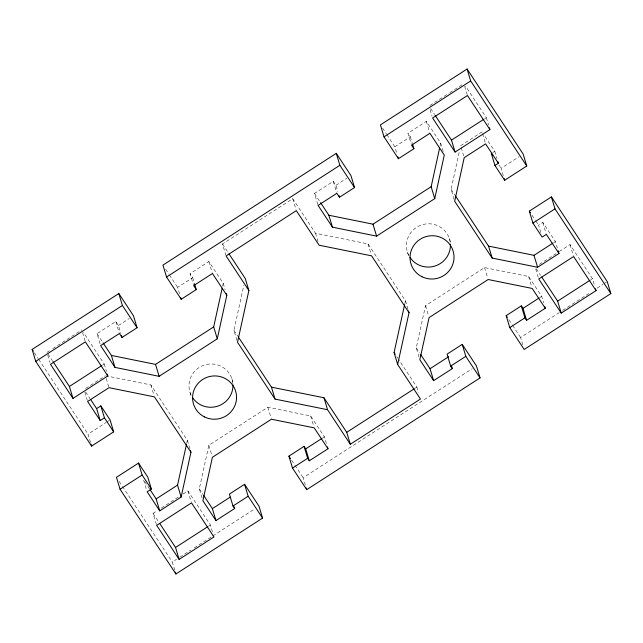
<?xml version="1.0" encoding="UTF-8"?>
<svg xmlns="http://www.w3.org/2000/svg" width="643" height="643" viewBox="0 0 643 643"><rect width="100%" height="100%" fill="white"/><g stroke="black" fill="none" stroke-linecap="round" stroke-linejoin="round"><path stroke-width="0.48" stroke-dasharray="3.21 2.41" d="M186.719 443.228L187.362 440.302L150.856 384.932L106.392 375.922M222.591 286.248L223.225 283.346L208.862 261.564L190.071 273.677L193.374 284.704M202.063 497.979L199.306 488.793L208.822 445.342L267.858 407.276L310.617 415.908L324.402 436.814L326.612 444.168M236.978 340.444L233.939 330.333L243.785 285.396M404.809 303.705L405.46 300.771L368.013 243.898L315.528 233.272L292.742 198.703L222.494 243.994L225.806 255.022M440.061 146.049L440.696 143.14L426.333 121.358L407.967 133.197L411.279 144.225M419.011 356.994L416.254 347.807L425.521 305.634L484.557 267.576L528.61 276.498L541.679 296.327L543.608 302.757M454.135 199.41L451.097 189.307L459.351 151.523M46.931 352.388L49.423 350.781M52.742 348.643L81.782 329.915M429.854 105.516L448.943 93.219M449.77 92.68L463.048 84.12M100.059 343.764L97.029 333.661L115.82 321.54L118.433 325.503L120.916 333.773M317.811 204.482L314.499 193.455L333.291 181.342L335.903 185.305L337.832 191.735M396.506 152.27L394.85 146.757L410.33 136.782L407.967 133.197M118.433 325.503L129.307 318.494M179.558 293.771L177.629 287.341L192.683 277.639L190.071 273.677M335.903 185.305L346.778 178.296M102.583 365.063L104.246 363.994L83.421 332.415M484.677 118.73L486.341 117.661L465.516 86.082M460.621 145.712L482.009 131.919L483.608 134.347M85.68 388.452L105.42 375.729M492.723 152.632L494.788 151.298L484.139 135.151M90.494 442.416L88.011 434.146L105.999 422.547M106.81 422.025L109.262 420.442M503.292 175.652L501.09 168.297L519.078 156.699M540.779 232.501L538.569 225.154L542.788 222.438L555.375 241.535L557.312 247.973M553.736 242.596L555.375 241.535M156.386 524.423L153.074 513.395L157.23 510.719M161.377 508.042L179.63 496.275M182.95 494.137L187.925 490.93L210.39 525.001L212.592 532.348M539.324 264.386L555.914 253.688M559.233 251.55L570.019 244.597L592.484 278.668L594.413 285.098M540.056 297.371L541.679 296.327M322.778 437.867L324.402 436.814M415.193 388.179L416.857 387.102L398.419 359.124M208.734 526.07L210.39 525.001M590.829 279.737L592.484 278.668M174.808 570.309L172.324 562.038L176.528 559.33M179.895 557.159L190.834 550.103M194.202 547.932L211.869 536.543M212.712 536.005L254.781 508.878M305.337 485.063L303.134 477.709L472.251 368.68M522.807 344.857L520.605 337.511L559.306 312.554M562.673 310.384L588.755 293.57M597.17 288.144L603.062 284.351M603.898 283.812L606.421 282.181M498.928 165.01L501.09 168.297M532.05 215.26L535.314 220.203M535.852 221.031L538.569 225.154M430.673 108.546L434.507 114.366M536.27 268.726L540.65 275.373M451.097 189.307L454.955 195.15M382.569 128.126L386.306 133.792M386.837 134.604L394.85 146.757M508.854 319.684L512.061 324.546M512.592 325.358L520.605 337.511M314.499 193.455L320.021 201.838M416.254 347.807L419.566 352.822M396.795 356.656L397.872 358.304M222.494 243.994L228.466 253.045M233.939 330.333L237.806 336.185M165.677 269.208L168.94 274.151M169.479 274.979L177.629 287.341M291.641 460.275L294.381 464.431M294.928 465.259L303.134 477.709M97.029 333.661L102.55 342.036M199.306 488.793L203.116 494.58M85.68 392.005L90.06 398.652M149.586 488.945L143.566 479.807L146.596 489.918M48.024 354.044L52.413 360.699M153.074 513.395L159.102 522.534M34.344 352.742L38.17 358.553M38.725 359.381L88.011 434.146M119.204 481.462L121.945 485.618M122.492 486.446L172.324 562.038M570.019 244.597L573.331 255.625M542.788 222.438L546.092 233.465M535.723 268.903L538.207 277.173M486.341 117.661L488.543 125.007M494.788 151.298L496.991 158.652M528.61 276.498L531.64 286.601M482.563 133.76L485.32 142.947M464.704 86.347L467.188 94.617M461.176 147.552L463.651 155.823M484.557 267.576L487.595 277.68M440.696 143.14L443.18 151.41M430.127 109.728L432.056 116.166M426.333 121.358L429.645 132.386M449.385 238.593L450.759 243.191M410.33 136.782L412.259 143.212M425.521 305.634L428.551 315.745M407.501 252.257L409.157 257.771M405.46 300.771L407.935 309.042M416.857 387.102L418.513 392.616M368.013 243.898L371.043 254.009M333.291 181.342L336.602 192.37M315.528 233.272L318.012 241.543M292.742 198.703L296.053 209.731M310.617 415.908L313.655 426.02M267.858 407.276L271.169 418.304M223.225 283.346L225.154 289.776M208.862 261.564L212.174 272.584M231.914 378.791L233.57 384.305M192.683 277.639L194.612 284.069M208.822 445.342L211.852 455.445M190.031 392.463L191.413 397.053M187.362 440.302L189.846 448.573M187.925 490.93L191.236 501.958M150.856 384.932L153.886 395.035M115.82 321.54L119.132 332.568M104.246 363.994L106.449 371.341M106.248 378.486L108.731 386.756M82.609 332.672L85.085 340.943M84.868 392.27L87.344 400.541M47.759 355.145L49.961 362.491M191.092 395.083A22.023 21.613 -16.7 0 1 205.631 364.685A22.023 21.613 -16.7 0 1 232.935 384.345M408.996 255.729A22.023 21.613 -16.7 0 1 421.72 224.889A22.023 21.613 -16.7 0 1 450.229 242.266"/><path stroke-width="0.96" d="M412.533 144.128L413.915 148.726L398.435 158.7L384.016 136.83L380.431 124.887L467.091 69.018L523.161 154.071L526.746 166.015L504.675 180.241L494.933 165.468L498.365 163.25L485.594 143.871L464.206 157.656L454.681 201.251L492.144 258.068L537.58 267.271L558.96 253.487L546.373 234.382L542.153 237.098L532.918 223.081L529.334 211.137L551.405 196.911L607.265 281.642L610.85 293.586L524.19 349.454L509.77 327.584L506.186 315.633L521.344 305.859L524.929 317.811L526.577 320.318L545.264 308.27L532.195 288.442L488.141 279.52L429.106 317.586L419.839 359.75L433.623 380.656L452.31 368.616L450.655 366.108L447.07 354.164L462.229 344.391L476.455 365.971L480.04 377.915L306.719 489.653L292.493 468.072L288.908 456.128L304.067 446.355L307.651 458.298L309.299 460.806L327.986 448.766L314.202 427.852L271.442 419.228L212.407 457.286L202.891 500.736L215.96 520.565L234.647 508.525L232.991 506.017L229.406 494.073L244.565 484.3L258.984 506.17L262.569 518.113L175.909 573.982L120.048 489.251L116.463 477.307L138.534 463.081L147.777 477.09L151.362 489.042L147.151 491.758L159.737 510.855L181.125 497.071L177.54 485.119L186.51 444.2M100.847 405.902L104.431 417.846L100.212 420.562L96.627 408.618L100.847 405.902L110.082 419.919L113.666 431.863L91.595 446.089L35.735 361.358L32.15 349.414L118.81 293.546L133.487 315.801L137.072 327.745L122.017 337.454L119.405 333.492L100.613 345.604L114.976 367.386L159.118 376.324L217.27 338.837L213.685 326.893L222.165 288.185M181.125 497.071L190.947 452.246L190.392 450.413M217.27 338.837L226.81 295.29L226.256 293.449M229.004 253.872L245.288 278.556L248.865 290.507L237.524 342.277L275.043 399.102L327.536 409.704L350.314 444.257L420.442 399.046L397.663 364.493L394.079 352.541L404.6 304.678M194.612 284.069L196.268 289.583L181.213 299.284L166.545 277.029L162.96 265.085L336.281 153.347L350.957 175.603L354.542 187.547L339.488 197.248L336.876 193.286L318.084 205.406L332.447 227.188L376.589 236.126L434.74 198.639L431.156 186.695L439.635 147.978M397.663 364.493L409.036 312.715L408.49 310.882M434.74 198.639L444.281 155.092L429.918 133.31L411.552 145.149L413.915 148.726M35.735 361.358L122.395 305.489L118.81 293.546M166.545 277.029L339.866 165.291L336.281 153.347M384.016 136.83L470.676 80.962L467.091 69.018M107.277 374.097L107.823 375.938L72.98 398.403L69.396 386.459L101.755 365.594M489.371 127.764L489.926 129.605L455.075 152.069L451.49 140.126L483.849 119.268M103.105 342.872L111.392 355.442L155.534 364.38L213.685 326.893M320.576 202.674L328.862 215.244L373.004 224.182L431.156 186.695M120.048 489.251L142.119 475.024L138.534 463.081M532.918 223.081L554.989 208.854L551.405 196.911M159.737 510.855L156.161 498.912L177.54 485.119M455.509 195.986L488.559 246.124L533.995 255.327L552.908 243.126M215.96 520.565L212.375 508.621L230.25 497.103M526.577 320.318L523 308.367L539.244 297.894M309.299 460.806L305.714 448.862L321.966 438.389M433.623 380.656L430.038 368.712L448.726 356.672M350.314 444.257L346.73 432.313L414.357 388.718M232.991 506.017L248.15 496.243L244.565 484.3M509.77 327.584L524.929 317.811M292.493 468.072L307.651 458.298M450.655 366.108L465.813 356.335L462.229 344.391M179.124 559.41L156.659 525.339L191.51 502.874L213.974 536.945L179.124 559.41L175.539 547.466L207.898 526.601M595.522 288.779L596.069 290.612L561.218 313.085L557.634 301.133L590.001 280.276M238.352 337.02L271.459 387.158L323.951 397.752L346.73 432.313M470.676 80.962L526.746 166.015M554.989 208.854L610.85 293.586M489.926 129.605L467.461 95.534L432.61 117.999L455.075 152.069M596.069 290.612L573.604 256.541L538.754 279.006L561.218 313.085M492.425 155.164L491.348 153.516L494.933 165.468M529.334 211.137L530.419 212.785M435.054 115.193L451.49 140.126M541.752 277.037L557.634 301.133M521.344 305.859L523 308.367M506.186 315.633L507.255 317.256M339.866 165.291L354.542 187.547M465.813 356.335L480.04 377.915M409.036 312.715L371.598 255.842L319.113 245.216L296.327 210.655L226.079 255.938L248.865 290.507M420.667 354.494L430.038 368.712M394.079 352.541L395.164 354.189M226.81 295.29L212.447 273.508L193.656 285.621L196.268 289.583M304.067 446.355L305.714 448.862M288.908 456.128L290.548 458.62M122.395 305.489L137.072 327.745M248.15 496.243L262.569 518.113M190.947 452.246L154.441 396.876L109.005 387.673L87.625 401.465L100.212 420.562M203.662 495.399L212.375 508.621M107.823 375.938L85.366 341.867L50.516 364.332L72.98 398.403M104.431 417.846L113.666 431.863M142.119 475.024L151.362 489.042M90.607 399.48L96.627 408.618M150.132 489.773L156.161 498.912M52.959 361.527L69.396 386.459M159.649 523.37L175.539 547.466M32.15 349.414L33.243 351.078M558.132 250.73L558.96 253.487M533.995 255.327L537.58 267.271M544.717 306.43L545.264 308.27M504.12 178.408L504.675 180.241M497.819 161.409L498.365 163.25M488.559 246.124L492.144 258.068M397.88 156.868L398.435 158.7M451.482 365.859L452.31 368.616M373.004 224.182L376.589 236.126M338.941 195.416L339.488 197.248M328.862 215.244L332.447 227.188M323.951 397.752L327.536 409.704M327.432 446.925L327.986 448.766M306.164 487.82L306.719 489.653M271.459 387.158L275.043 399.102M180.667 297.452L181.213 299.284M234.092 506.684L234.647 508.525M155.534 364.38L159.118 376.324M121.471 335.614L122.017 337.454M111.392 355.442L114.976 367.386M175.354 572.149L175.909 573.982M91.041 444.257L91.595 446.089M232.967 385.278A22.023 21.613 -16.7 0 1 217.246 406.312A22.023 21.613 -16.7 0 1 192.49 397.543M450.405 244.139A22.023 21.613 -16.7 0 1 435.166 265.969A22.023 21.613 -16.7 0 1 409.961 257.345M204.506 416.929A22.023 21.613 -16.7 0 0 236.52 396.289A22.023 21.613 -16.7 0 0 202.641 379.499A22.023 21.613 -16.7 0 0 204.506 416.929M421.977 276.731A22.023 21.613 -16.7 0 0 453.99 256.091A22.023 21.613 -16.7 0 0 420.112 239.3A22.023 21.613 -16.7 0 0 421.977 276.731"/></g></svg>
